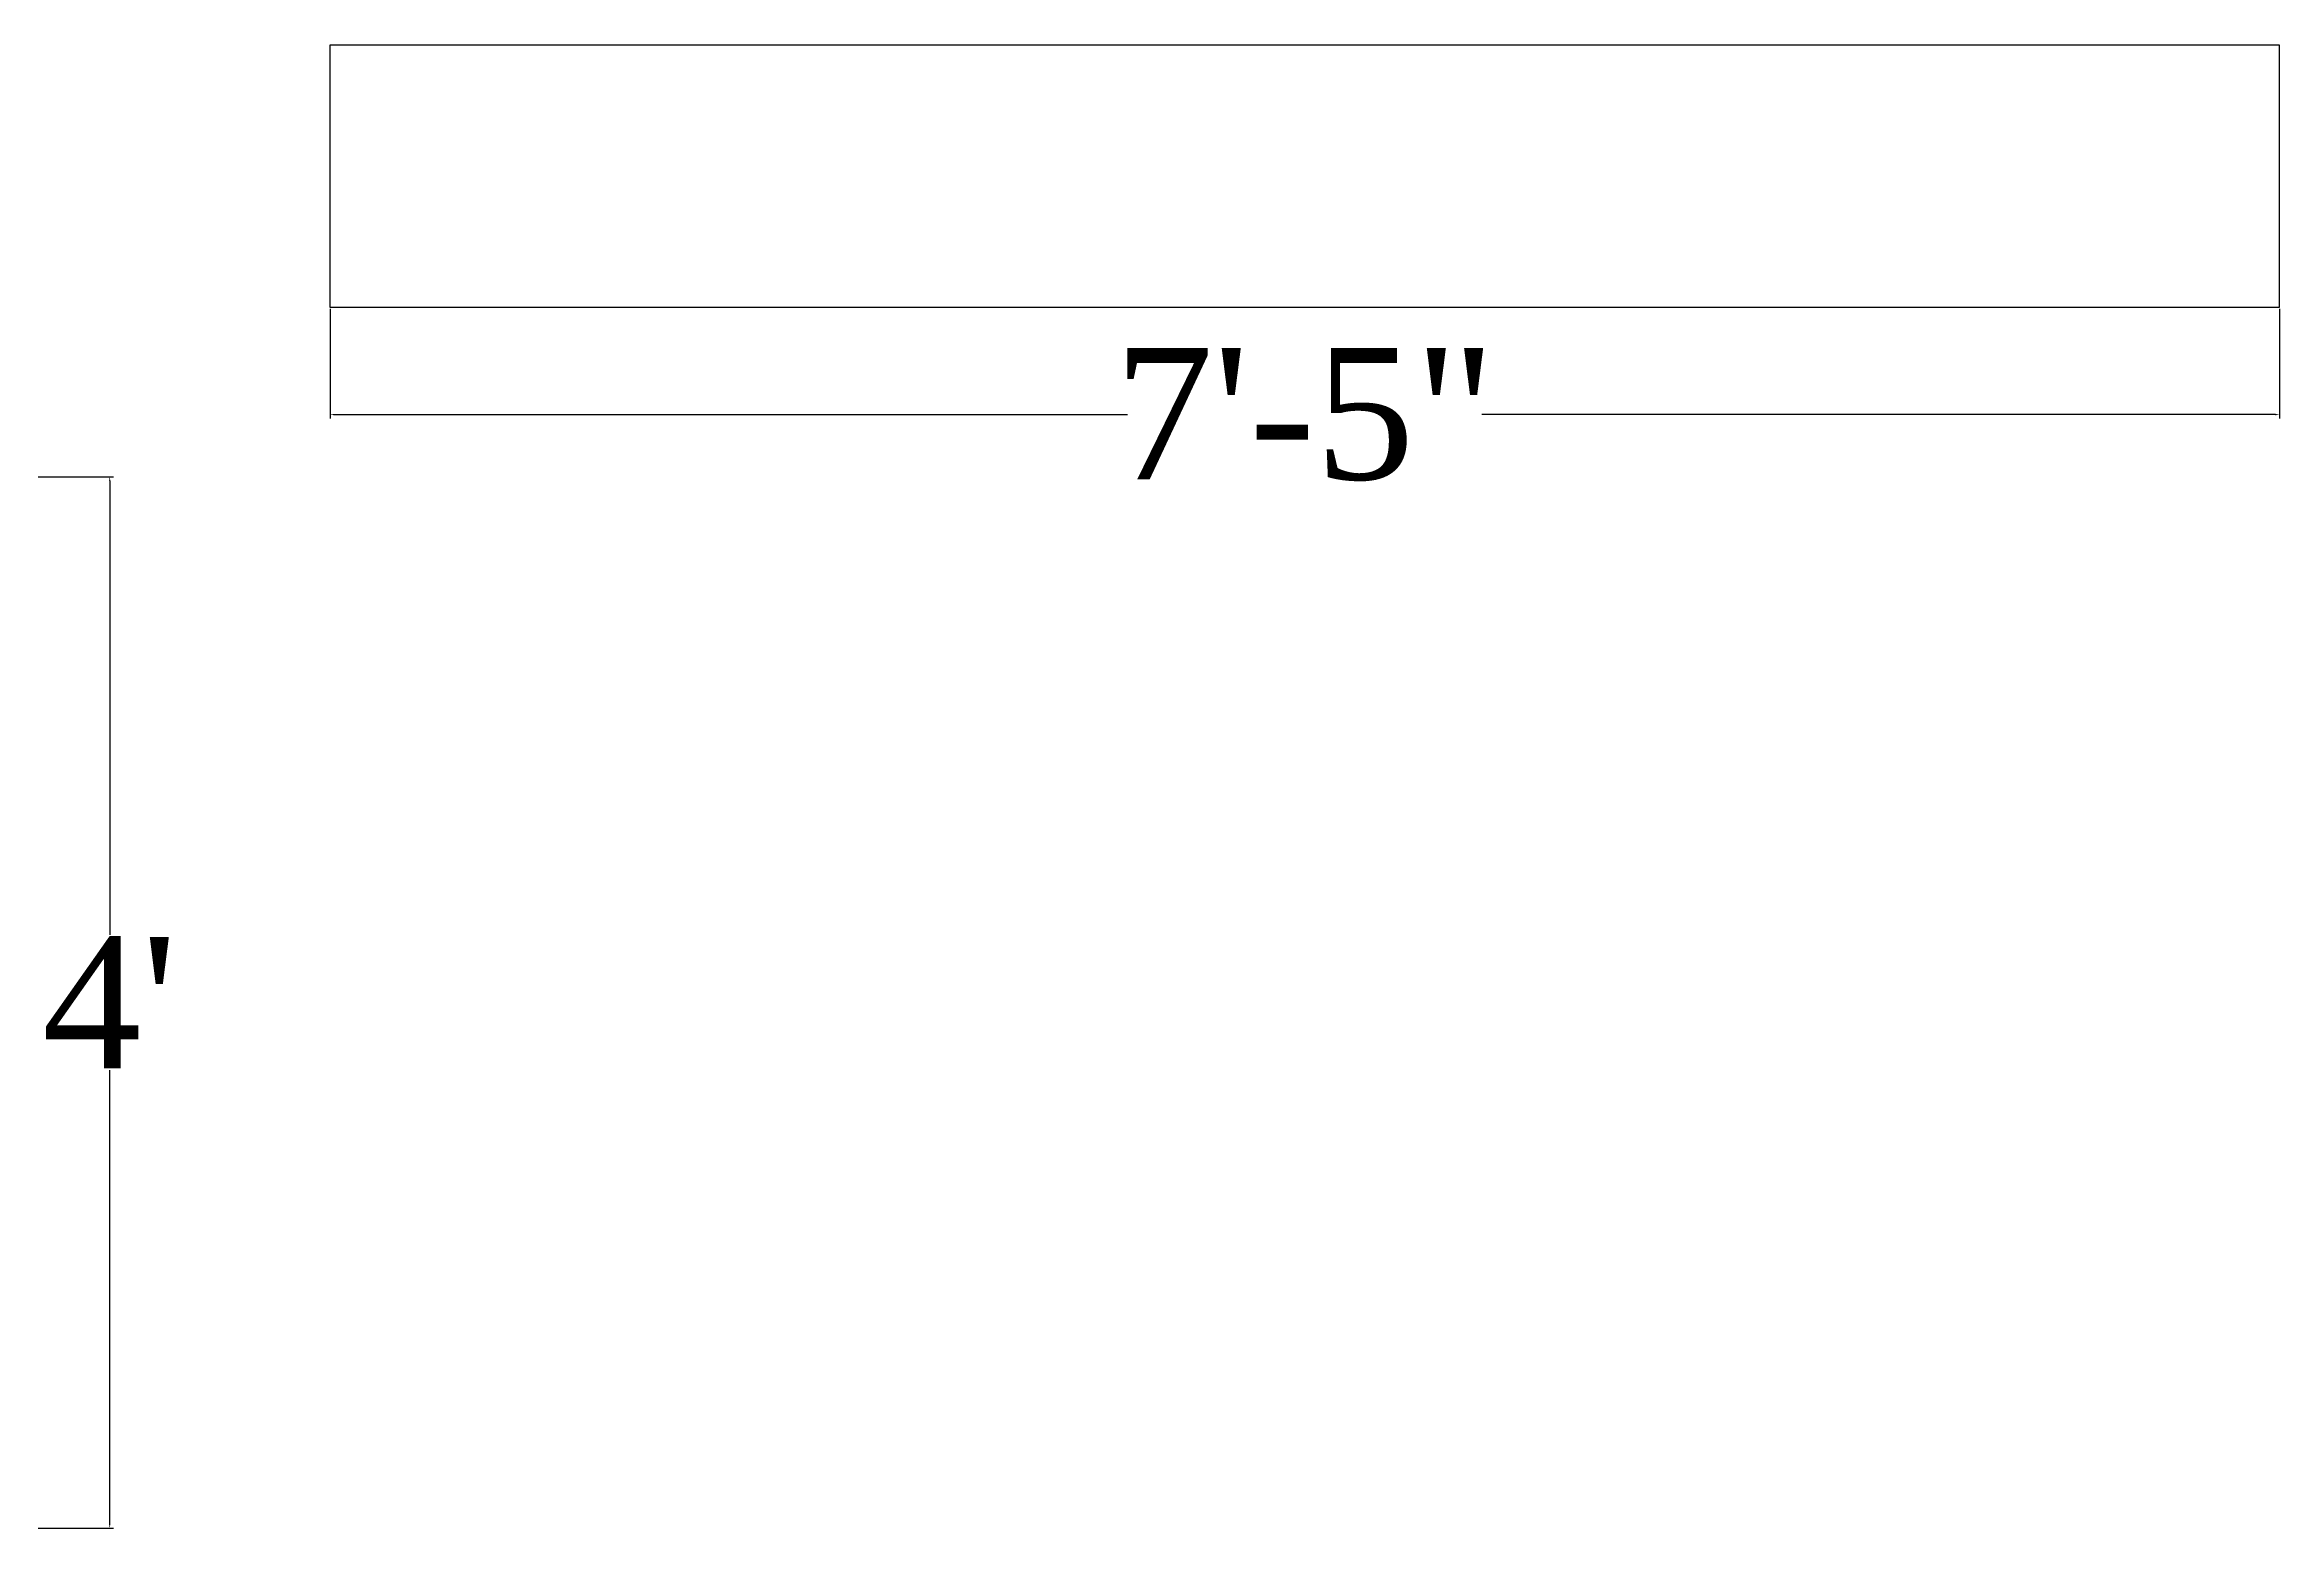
# Model space of a CAD drawing. Header units: inches. Extents: x -97 to 379, y 139 to 535.
# Drawn here: x 217.5 to 319.6, y 417.8 to 485.5 of the extents above; entities that cross this region are included whole.
import ezdxf

# ---------------------------------------------------------------- set-up
doc = ezdxf.new("R2010")
doc.units = ezdxf.units.IN
doc.header["$MEASUREMENT"] = 0
doc.layers.add('Dimension', color=14, linetype='Continuous')
doc.layers.add('furniture', color=80, linetype='Continuous')
doc.styles.add('Annotative', font='Times New Roman.ttf', dxfattribs={"height": 6})
doc.dimstyles.new('textstyle1', dxfattribs={"dimtxt": 0.18, "dimasz": 0.18, "dimexe": 0.18, "dimexo": 0.0625, "dimgap": 0.09, "dimtad": 0, "dimtih": 1, "dimtoh": 1, "dimdec": 4, "dimzin": 0, "dimdsep": 46, "dimlunit": 4, "dimtxsty": 'Annotative', "dimcen": 0.09, "dimadec": 0, "dimazin": 0, "dimtfac": 1, "dimtdec": 4, "dimtofl": 0, "dimtmove": 0, "dimatfit": 3, "dimfxl": 1, "dimtolj": 1, "dimtzin": 0, "dimarcsym": 0})

# ---------------------------------------------------------------- blocks, each defined once
blk = doc.blocks.new('*D22')
at = {"layer": 'Defpoints', "color": 0, "transparency": 16777216}
for p in [(211.72, 465.81), (211.72, 417.81), (220.5, 417.81)]:
    blk.add_point(p, dxfattribs=at)
at = {"layer": 'Dimension', "color": 0, "lineweight": -2, "transparency": 16777216}
for p, q in [((211.78, 465.81), (220.68, 465.81)), ((220.5, 465.63), (220.5, 444.9)), ((220.5, 417.99), (220.5, 438.72)), ((211.78, 417.81), (220.68, 417.81))]:
    blk.add_line(p, q, dxfattribs=at)
at = {"layer": 'Dimension', "color": 0, "transparency": 16777216}
for points in [[(220.47, 465.63), (220.53, 465.63), (220.5, 465.81)], [(220.47, 417.99), (220.53, 417.99), (220.5, 417.81)]]:
    blk.add_solid(points, dxfattribs=at)
at = {"layer": 'Dimension', "color": 0, "transparency": 16777216, "insert": (220.5, 441.81), "char_height": 6, "attachment_point": 5, "style": 'Annotative'}
blk.add_mtext("\\A1;4'", dxfattribs=at)
blk = doc.blocks.new('*D44')
at = {"layer": 'Defpoints', "color": 0, "transparency": 16777216}
for p in [(230.57, 473.54), (319.57, 473.54), (319.57, 468.65)]:
    blk.add_point(p, dxfattribs=at)
at = {"layer": 'Dimension', "color": 0, "lineweight": -2, "transparency": 16777216}
for p, q in [((230.57, 473.48), (230.57, 468.47)), ((319.57, 473.48), (319.57, 468.47)), ((230.75, 468.65), (266.97, 468.65)), ((319.39, 468.65), (283.16, 468.65))]:
    blk.add_line(p, q, dxfattribs=at)
at = {"layer": 'Dimension', "color": 0, "transparency": 16777216}
for points in [[(230.75, 468.68), (230.75, 468.62), (230.57, 468.65)], [(319.39, 468.68), (319.39, 468.62), (319.57, 468.65)]]:
    blk.add_solid(points, dxfattribs=at)
at = {"layer": 'Dimension', "color": 0, "transparency": 16777216, "insert": (275.07, 468.65), "char_height": 6, "attachment_point": 5, "style": 'Annotative'}
blk.add_mtext('\\A1;7\'-5"', dxfattribs=at)

msp = doc.modelspace()

# ---------------------------------------------------------------- linework, layer by layer
at = {"layer": 'furniture', "color": 80}
for p, q in [((230.56644, 485.53856), (319.56644, 485.53856)), ((230.56644, 473.53856), (230.56644, 485.53856)), ((319.56644, 485.53856), (319.56644, 473.53856)), ((319.56644, 473.53856), (230.56644, 473.53856))]:
    msp.add_line(p, q, dxfattribs=at)

# ---------------------------------------------------------------- dimensions: what is measured, and where the dimension line sits
at = {"layer": 'Dimension'}
dim = msp.add_linear_dim(base=(319.56644, 468.65239), p1=(230.56644, 473.53856), p2=(319.56644, 473.53856), dimstyle='textstyle1', dxfattribs=at)
dim.commit()
dim.dimension.update_dxf_attribs({"geometry": '*D44', "text_midpoint": (275.06644, 468.65239)})
dim = msp.add_linear_dim(base=(220.50127, 417.80861), p1=(211.72178, 465.80861), p2=(211.72178, 417.80861), angle=90, dimstyle='textstyle1', dxfattribs=at)
dim.commit()
dim.dimension.update_dxf_attribs({"geometry": '*D22', "text_midpoint": (220.50127, 441.80861)})

doc.saveas('drawing.dxf')
